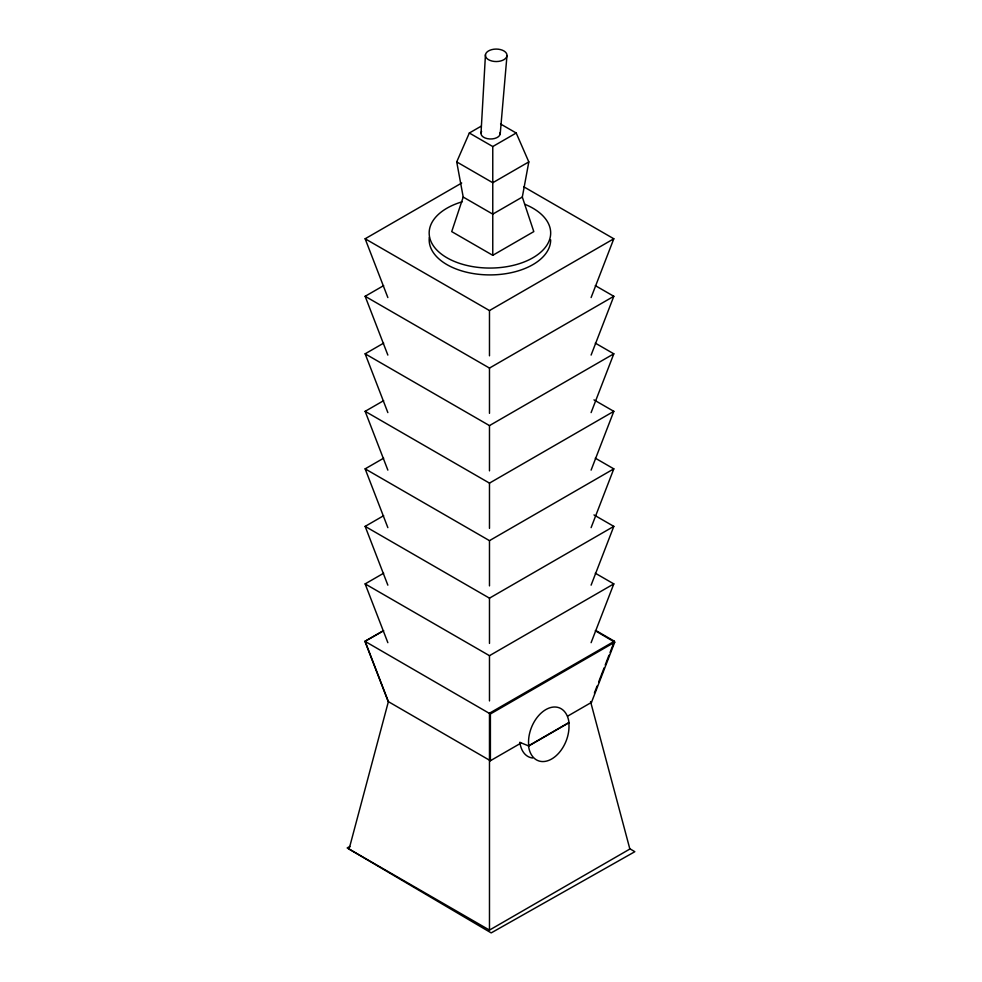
<?xml version="1.0" encoding="UTF-8"?>
<svg xmlns="http://www.w3.org/2000/svg" width="982" height="982" viewBox="0 0 982 982"><rect width="100%" height="100%" fill="white"/><g stroke="black" fill="none" stroke-linecap="round" stroke-linejoin="round"><path stroke-width="1.47" d="M481.033 132.901L485.452 54.722M500.206 133.957L506.958 55.9A10.802 6.236 0 0 0 491.712 49.64A10.802 6.236 0 0 0 489.944 60.393A10.802 6.236 0 0 0 506.958 55.9M481.045 126.248L469.335 133.012L456.716 161.907L463.209 197.063L451.72 231.605L492.768 255.308L533.803 231.605L522.314 197.063L528.819 161.907L516.201 133.012L500.575 123.99M591.103 297.558L613.811 238.773L523.872 186.85M591.103 355.079L613.811 296.294L595.288 285.602M591.103 412.6L613.811 353.815L595.288 343.123M591.103 470.12L613.811 411.335L593.975 399.883M591.103 527.641L613.811 468.856L595.288 458.164M591.103 585.162L613.811 526.377L593.975 514.924M591.103 642.682L613.811 583.897L595.288 573.206M594.392 693.022L597.093 686.025M598.713 681.827L604.126 667.821M605.207 665.023L608.987 655.227M610.067 652.429L614.401 641.234L595.878 630.542M567.682 716.124L591.483 702.376L614.732 642.191L595.288 630.726M469.335 133.012L492.768 146.539L516.201 133.012M387.853 297.558L365.144 238.773L461.7 183.033M528.819 161.907L492.768 182.726L456.716 161.907M522.314 197.063L492.768 214.125L463.209 197.063M387.853 355.079L365.144 296.294L383.667 285.602M387.853 412.6L365.144 353.815L383.667 343.123M365.144 238.773L489.478 310.558L613.811 238.773M387.853 470.12L365.144 411.335L383.667 400.644M365.144 296.294L489.478 368.078L613.811 296.294M387.853 527.641L365.144 468.856L383.667 458.164M365.144 353.815L489.478 425.599L613.811 353.815M387.853 585.162L365.144 526.377L383.667 515.685M365.144 411.335L489.478 483.119L613.811 411.335M387.853 642.682L365.144 583.897L383.667 573.206M365.144 468.856L489.478 540.64L613.811 468.856M528.77 745.952A28.466 18.744 -68.2 0 1 545.832 709.593A28.466 18.744 -68.2 0 1 569.02 722.715L528.77 745.952L519.895 742.404L520.816 743.178L490.399 760.731L388.172 701.529L364.923 641.344L383.434 630.653M383.667 630.726L364.923 641.344M365.144 526.377L489.478 598.161L613.811 526.377M365.144 583.897L489.478 655.681L613.811 583.897M490.399 760.731L490.399 713.975L614.732 642.191M568.774 722.605L528.512 745.854A28.466 18.744 -68.2 0 0 551.7 758.976A28.466 18.744 -68.2 0 0 568.774 722.605L569.02 722.715M490.399 713.975L365.144 641.418L388.393 701.602L349.089 849.037L489.478 930.089L629.867 849.037L590.563 701.602L591.483 702.376M349.825 846.459L347.162 847.957L491.196 932.9L634.838 851.701L629.56 848.583M614.401 641.234L489.478 713.202L489.478 930.089M492.768 146.539L492.768 255.308M489.478 310.558L489.478 355.815M489.478 368.078L489.478 413.336M489.478 425.599L489.478 470.857M489.478 483.119L489.478 528.377M489.478 540.64L489.478 585.898M489.478 598.161L489.478 643.419M489.478 655.681L489.478 700.939M532.612 758.018A28.466 18.744 -68.2 0 1 519.895 742.404M550.669 239.841A60.749 35.07 0 0 1 487.661 274.886A60.749 35.07 0 0 1 429.343 237.227M524.756 204.256A60.749 35.07 0 0 1 533.386 257.493A60.749 35.07 0 0 1 440.992 253.773A60.749 35.07 0 0 1 462.326 201.74M500.12 132.509A9.636 5.561 0 0 1 489.711 138.965A9.636 5.561 0 0 1 481.597 131.49"/></g></svg>
